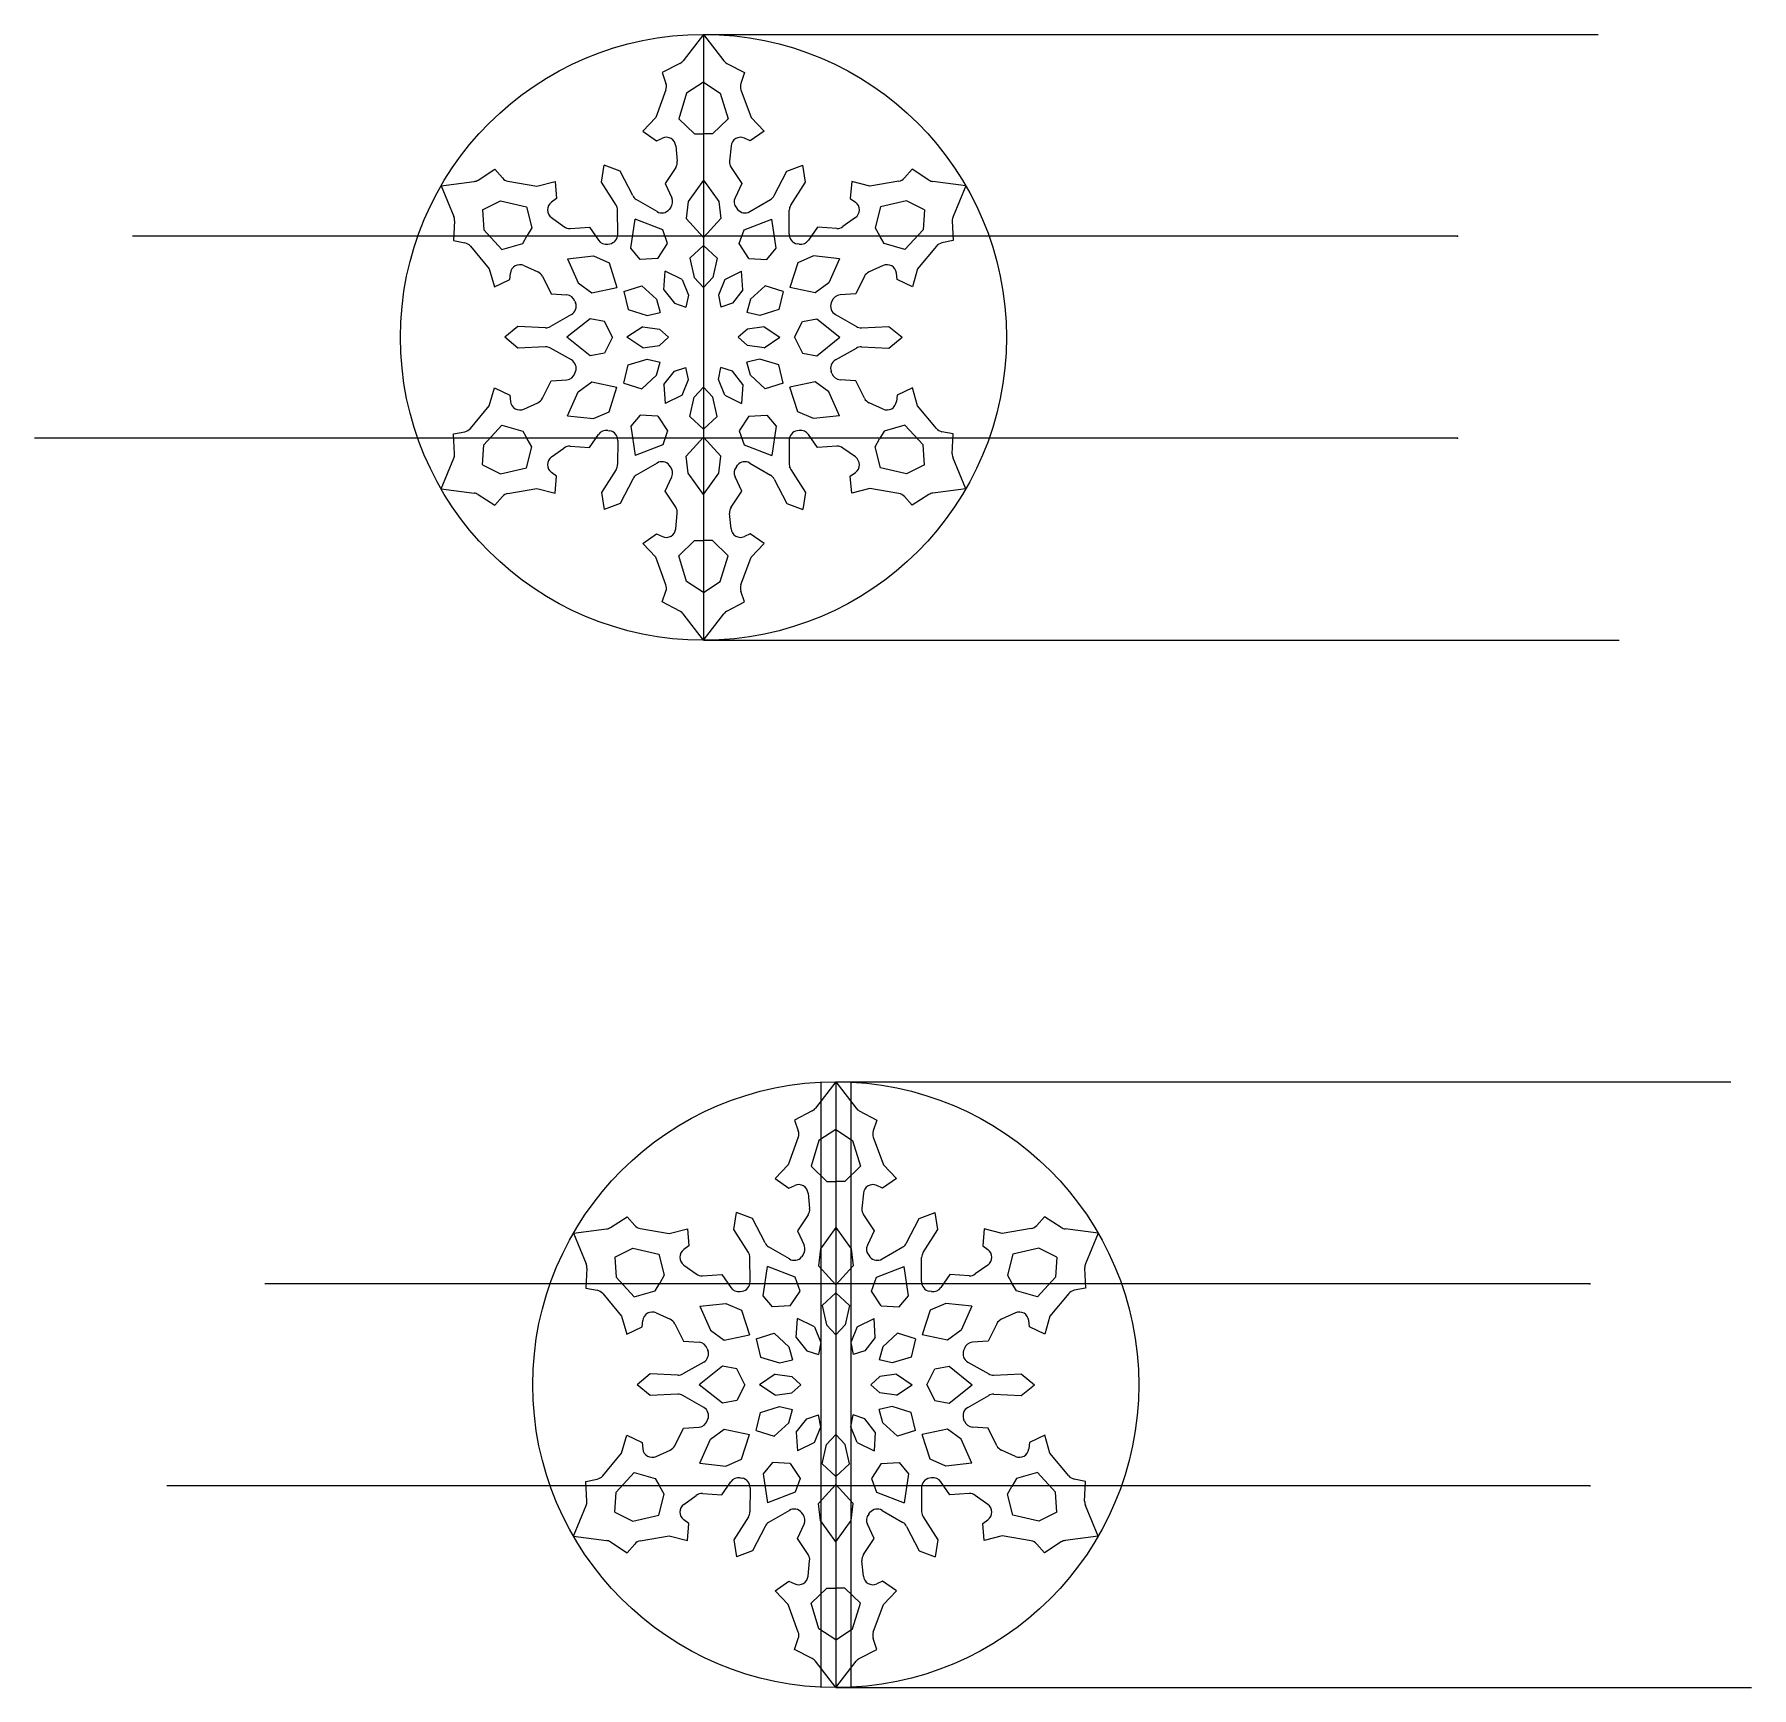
# Model space of a CAD drawing. Header units: inches. Extents: x 7.9 to 74.1, y -15.6 to 18.2.
# Drawn here: x 49.76 to 61.09, y 4.21 to 15.13 of the extents above; entities that cross this region are included whole.
import ezdxf

# ---------------------------------------------------------------- set-up
doc = ezdxf.new("R2010")
doc.units = ezdxf.units.IN
doc.header["$MEASUREMENT"] = 0

msp = doc.modelspace()

# ---------------------------------------------------------------- linework, layer by layer
for p, q in [((54.17485, 15.12893), (54.04106, 14.9542)), ((54.17485, 15.12893), (54.17485, 11.12893)), ((54.17485, 15.12893), (54.17485, 11.12893)), ((54.17485, 15.12893), (54.30863, 14.9542)), ((54.17485, 15.12893), (60.08234, 15.12893)), ((54.01995, 14.93653), (53.90294, 14.87609)), ((53.90294, 14.87609), (53.92751, 14.80398)), ((54.32974, 14.93653), (54.44675, 14.87609)), ((54.44675, 14.87609), (54.42218, 14.80398)), ((53.92703, 14.76198), (53.86027, 14.57988)), ((54.06368, 14.73988), (54.0123, 14.57146)), ((54.17485, 14.81314), (54.06368, 14.73988)), ((54.17485, 14.81314), (54.28601, 14.73988)), ((54.28601, 14.73988), (54.3374, 14.57146)), ((54.42267, 14.76198), (54.48943, 14.57988)), ((53.86027, 14.57988), (53.77399, 14.49066)), ((54.0123, 14.57146), (54.11588, 14.47131)), ((54.3374, 14.57146), (54.23382, 14.47131)), ((54.48943, 14.57988), (54.5757, 14.49066)), ((53.77399, 14.49066), (53.86562, 14.42707)), ((53.86562, 14.42707), (53.90432, 14.44409)), ((54.11588, 14.47131), (54.17485, 14.47131)), ((54.23382, 14.47131), (54.17485, 14.47131)), ((54.48408, 14.42707), (54.44537, 14.44409)), ((54.5757, 14.49066), (54.48408, 14.42707)), ((53.99239, 14.39259), (54.00231, 14.29163)), ((54.3573, 14.39259), (54.34739, 14.29163)), ((52.68686, 14.16687), (52.79771, 14.23799)), ((52.79771, 14.23799), (52.84788, 14.18066)), ((53.50094, 14.15398), (53.51894, 14.26499)), ((53.62407, 14.22507), (53.51894, 14.26499)), ((53.70773, 14.06432), (53.62407, 14.22507)), ((53.99213, 14.25068), (53.92122, 14.14363)), ((54.35756, 14.25068), (54.42847, 14.14363)), ((54.64196, 14.06432), (54.72562, 14.22507)), ((54.72562, 14.22507), (54.83075, 14.26499)), ((54.84875, 14.15398), (54.83075, 14.26499)), ((55.55198, 14.23799), (55.50182, 14.18066)), ((55.66283, 14.16687), (55.55198, 14.23799)), ((52.4428, 14.12893), (52.66101, 14.15743)), ((52.4428, 14.12893), (52.52722, 13.9257)), ((52.88449, 14.16007), (53.07557, 14.12684)), ((53.07557, 14.12684), (53.19598, 14.15694)), ((53.19598, 14.15694), (53.20524, 14.0458)), ((53.59833, 14.00116), (53.50094, 14.15398)), ((53.92122, 14.14363), (53.96572, 14.0505)), ((54.17485, 14.16556), (54.073, 14.02621)), ((54.17485, 14.16556), (54.27669, 14.02621)), ((54.42847, 14.14363), (54.38397, 14.0505)), ((54.75136, 14.00116), (54.84875, 14.15398)), ((55.15371, 14.15694), (55.14445, 14.0458)), ((55.27412, 14.12684), (55.15371, 14.15694)), ((55.4652, 14.16007), (55.27412, 14.12684)), ((55.9069, 14.12893), (55.68869, 14.15743)), ((55.9069, 14.12893), (55.82248, 13.9257)), ((52.71627, 13.97104), (52.8353, 14.03068)), ((52.71627, 13.97104), (52.72414, 13.83813)), ((52.8353, 14.03068), (53.00685, 13.99097)), ((53.00685, 13.99097), (53.04179, 13.85119)), ((53.20524, 14.0458), (53.17114, 14.02079)), ((53.60933, 13.80906), (53.6082, 13.96775)), ((53.86859, 13.95874), (53.73173, 14.03907)), ((53.95764, 13.98344), (53.94924, 13.97318)), ((54.073, 14.02621), (54.06028, 13.91385)), ((54.27669, 14.02621), (54.28941, 13.91385)), ((54.39205, 13.98344), (54.40045, 13.97318)), ((54.4811, 13.95874), (54.61796, 14.03907)), ((54.74036, 13.80906), (54.74149, 13.96775)), ((55.14445, 14.0458), (55.17855, 14.02079)), ((55.34284, 13.99097), (55.3079, 13.85119)), ((55.51439, 14.03068), (55.34284, 13.99097)), ((55.63342, 13.97104), (55.51439, 14.03068)), ((55.63342, 13.97104), (55.62556, 13.83813)), ((52.53197, 13.89859), (52.52581, 13.76703)), ((52.72414, 13.83813), (52.8443, 13.70942)), ((53.04179, 13.85119), (53.01231, 13.80012)), ((53.17171, 13.91877), (53.25419, 13.8597)), ((53.29474, 13.84804), (53.4229, 13.85593)), ((53.4229, 13.85593), (53.48131, 13.77082)), ((53.6952, 13.71641), (53.72424, 13.9094)), ((53.9059, 13.83805), (53.72424, 13.9094)), ((53.93858, 13.74737), (53.9059, 13.83805)), ((54.06028, 13.91385), (54.17485, 13.78794)), ((54.28941, 13.91385), (54.17485, 13.78794)), ((54.41111, 13.74737), (54.4438, 13.83805)), ((54.4438, 13.83805), (54.62545, 13.9094)), ((54.65449, 13.71641), (54.62545, 13.9094)), ((54.92679, 13.85593), (54.86839, 13.77082)), ((55.05495, 13.84804), (54.92679, 13.85593)), ((55.17798, 13.91877), (55.09551, 13.8597)), ((55.3079, 13.85119), (55.33738, 13.80012)), ((55.62556, 13.83813), (55.50539, 13.70942)), ((55.81772, 13.89859), (55.82388, 13.76703)), ((59.15239, 13.7956), (50.40499, 13.7956)), ((52.52581, 13.76703), (52.60054, 13.75226)), ((52.63667, 13.73083), (52.76099, 13.58197)), ((52.8443, 13.70942), (52.98283, 13.74905)), ((52.98283, 13.74905), (53.01231, 13.80012)), ((53.54342, 13.74429), (53.5565, 13.74643)), ((53.87444, 13.64924), (53.93858, 13.74737)), ((54.17485, 13.73601), (54.08427, 13.65114)), ((54.17485, 13.73601), (54.26542, 13.65114)), ((54.47525, 13.64924), (54.41111, 13.74737)), ((54.80627, 13.74429), (54.79319, 13.74643)), ((55.36687, 13.74905), (55.33738, 13.80012)), ((55.50539, 13.70942), (55.36687, 13.74905)), ((55.71302, 13.73083), (55.5887, 13.58197)), ((55.82388, 13.76703), (55.74915, 13.75226)), ((53.2771, 13.64724), (53.4487, 13.66577)), ((53.2771, 13.64724), (53.34686, 13.48937)), ((53.4487, 13.66577), (53.55237, 13.6206)), ((53.55237, 13.6206), (53.60413, 13.45843)), ((53.75739, 13.64276), (53.6952, 13.71641)), ((53.87444, 13.64924), (53.75739, 13.64276)), ((54.08427, 13.65114), (54.11276, 13.52321)), ((54.26542, 13.65114), (54.23693, 13.52321)), ((54.47525, 13.64924), (54.5923, 13.64276)), ((54.5923, 13.64276), (54.65449, 13.71641)), ((54.79732, 13.6206), (54.74556, 13.45843)), ((54.90099, 13.66577), (54.79732, 13.6206)), ((55.07259, 13.64724), (54.90099, 13.66577)), ((55.07259, 13.64724), (55.00283, 13.48937)), ((52.76099, 13.58197), (52.79513, 13.46265)), ((52.79513, 13.46265), (52.89601, 13.5102)), ((52.89601, 13.5102), (52.90062, 13.55223)), ((52.98926, 13.60275), (53.08165, 13.56086)), ((53.11202, 13.53157), (53.16927, 13.41664)), ((53.9142, 13.44131), (53.92255, 13.56592)), ((54.03464, 13.51084), (53.92255, 13.56592)), ((54.03464, 13.51084), (54.07599, 13.40676)), ((54.11276, 13.52321), (54.17485, 13.45869)), ((54.23693, 13.52321), (54.17485, 13.45869)), ((54.31505, 13.51084), (54.27371, 13.40676)), ((54.31505, 13.51084), (54.42714, 13.56592)), ((54.43549, 13.44131), (54.42714, 13.56592)), ((55.23767, 13.53157), (55.18042, 13.41664)), ((55.36044, 13.60275), (55.26805, 13.56086)), ((55.45368, 13.5102), (55.44907, 13.55223)), ((55.55457, 13.46265), (55.45368, 13.5102)), ((55.5887, 13.58197), (55.55457, 13.46265)), ((53.16927, 13.41664), (53.27218, 13.40861)), ((53.34686, 13.48937), (53.43781, 13.42217)), ((53.43781, 13.42217), (53.60413, 13.45843)), ((53.6491, 13.43247), (53.76789, 13.46847)), ((53.6491, 13.43247), (53.67731, 13.31159)), ((53.76789, 13.46847), (53.86444, 13.37984)), ((53.86444, 13.37984), (53.88926, 13.29381)), ((53.9142, 13.44131), (53.98367, 13.35346)), ((54.07599, 13.40676), (54.05968, 13.32841)), ((54.27371, 13.40676), (54.29002, 13.32841)), ((54.43549, 13.44131), (54.36603, 13.35346)), ((54.48526, 13.37984), (54.46043, 13.29381)), ((54.58181, 13.46847), (54.48526, 13.37984)), ((54.70059, 13.43247), (54.58181, 13.46847)), ((54.70059, 13.43247), (54.67238, 13.31159)), ((54.91189, 13.42217), (54.74556, 13.45843)), ((55.00283, 13.48937), (54.91189, 13.42217)), ((55.18042, 13.41664), (55.07751, 13.40861)), ((53.30308, 13.27861), (53.16508, 13.20025)), ((53.32621, 13.36808), (53.3309, 13.35568)), ((53.67731, 13.31159), (53.80235, 13.2723)), ((53.80235, 13.2723), (53.88926, 13.29381)), ((53.98367, 13.35346), (54.05968, 13.32841)), ((54.36603, 13.35346), (54.29002, 13.32841)), ((54.54734, 13.2723), (54.46043, 13.29381)), ((54.67238, 13.31159), (54.54734, 13.2723)), ((55.02348, 13.36808), (55.01879, 13.35568)), ((55.04661, 13.27861), (55.18461, 13.20025)), ((52.95017, 13.20002), (52.86304, 13.12893)), ((53.13122, 13.19209), (52.95017, 13.20002)), ((53.42625, 13.25057), (53.27363, 13.12893)), ((53.52113, 13.23354), (53.42625, 13.25057)), ((53.57404, 13.12893), (53.52113, 13.23354)), ((53.77399, 13.19846), (53.67025, 13.12893)), ((53.77399, 13.19846), (53.88481, 13.18223)), ((53.88481, 13.18223), (53.94451, 13.12893)), ((54.46489, 13.18223), (54.40519, 13.12893)), ((54.5757, 13.19846), (54.46489, 13.18223)), ((54.5757, 13.19846), (54.67944, 13.12893)), ((54.77565, 13.12893), (54.82857, 13.23354)), ((54.82857, 13.23354), (54.92344, 13.25057)), ((54.92344, 13.25057), (55.07606, 13.12893)), ((55.21848, 13.19209), (55.39952, 13.20002)), ((55.39952, 13.20002), (55.48665, 13.12893)), ((52.95017, 13.05784), (52.86304, 13.12893)), ((53.13122, 13.06577), (52.95017, 13.05784)), ((53.30308, 12.97925), (53.16508, 13.05761)), ((53.42625, 13.00729), (53.27363, 13.12893)), ((53.57404, 13.12893), (53.52113, 13.02432)), ((53.77399, 13.0594), (53.67025, 13.12893)), ((53.77399, 13.0594), (53.88481, 13.07563)), ((53.88481, 13.07563), (53.94451, 13.12893)), ((54.46489, 13.07563), (54.40519, 13.12893)), ((54.5757, 13.0594), (54.46489, 13.07563)), ((54.5757, 13.0594), (54.67944, 13.12893)), ((54.77565, 13.12893), (54.82857, 13.02432)), ((54.92344, 13.00729), (55.07606, 13.12893)), ((55.04661, 12.97925), (55.18461, 13.05761)), ((55.21848, 13.06577), (55.39952, 13.05784)), ((55.39952, 13.05784), (55.48665, 13.12893)), ((53.52113, 13.02432), (53.42625, 13.00729)), ((53.6491, 12.82539), (53.67731, 12.94626)), ((53.67731, 12.94626), (53.80235, 12.98556)), ((53.80235, 12.98556), (53.88926, 12.96405)), ((53.86444, 12.87802), (53.88926, 12.96405)), ((53.98367, 12.9044), (54.05968, 12.92945)), ((54.07599, 12.8511), (54.05968, 12.92945)), ((54.27371, 12.8511), (54.29002, 12.92945)), ((54.36603, 12.9044), (54.29002, 12.92945)), ((54.54734, 12.98556), (54.46043, 12.96405)), ((54.48526, 12.87802), (54.46043, 12.96405)), ((54.67238, 12.94626), (54.54734, 12.98556)), ((54.70059, 12.82539), (54.67238, 12.94626)), ((54.82857, 13.02432), (54.92344, 13.00729)), ((53.11202, 12.72629), (53.16927, 12.84122)), ((53.16927, 12.84122), (53.27218, 12.84925)), ((53.32621, 12.88978), (53.3309, 12.90218)), ((53.34686, 12.76849), (53.43781, 12.83569)), ((53.43781, 12.83569), (53.60413, 12.79943)), ((53.6491, 12.82539), (53.76789, 12.78938)), ((53.76789, 12.78938), (53.86444, 12.87802)), ((53.9142, 12.81655), (53.98367, 12.9044)), ((53.9142, 12.81655), (53.92255, 12.69194)), ((54.03464, 12.74701), (54.07599, 12.8511)), ((54.31505, 12.74701), (54.27371, 12.8511)), ((54.43549, 12.81655), (54.36603, 12.9044)), ((54.43549, 12.81655), (54.42714, 12.69194)), ((54.58181, 12.78938), (54.48526, 12.87802)), ((54.70059, 12.82539), (54.58181, 12.78938)), ((54.91189, 12.83569), (54.74556, 12.79943)), ((55.00283, 12.76849), (54.91189, 12.83569)), ((55.02348, 12.88978), (55.01879, 12.90218)), ((55.18042, 12.84122), (55.07751, 12.84925)), ((55.23767, 12.72629), (55.18042, 12.84122)), ((52.76099, 12.67589), (52.79513, 12.79521)), ((52.79513, 12.79521), (52.89601, 12.74766)), ((52.89601, 12.74766), (52.90062, 12.70563)), ((52.98926, 12.65511), (53.08165, 12.697)), ((53.2771, 12.61061), (53.34686, 12.76849)), ((53.55237, 12.63726), (53.60413, 12.79943)), ((54.03464, 12.74701), (53.92255, 12.69194)), ((54.08427, 12.60672), (54.11276, 12.73465)), ((54.11276, 12.73465), (54.17485, 12.79917)), ((54.23693, 12.73465), (54.17485, 12.79917)), ((54.26542, 12.60672), (54.23693, 12.73465)), ((54.31505, 12.74701), (54.42714, 12.69194)), ((54.79732, 12.63726), (54.74556, 12.79943)), ((55.07259, 12.61061), (55.00283, 12.76849)), ((55.36044, 12.65511), (55.26805, 12.697)), ((55.45368, 12.74766), (55.44907, 12.70563)), ((55.55457, 12.79521), (55.45368, 12.74766)), ((55.5887, 12.67589), (55.55457, 12.79521)), ((52.63667, 12.52702), (52.76099, 12.67589)), ((53.2771, 12.61061), (53.4487, 12.59209)), ((53.4487, 12.59209), (53.55237, 12.63726)), ((53.75739, 12.6151), (53.6952, 12.54145)), ((53.87444, 12.60862), (53.75739, 12.6151)), ((53.87444, 12.60862), (53.93858, 12.51049)), ((54.17485, 12.52185), (54.08427, 12.60672)), ((54.17485, 12.52185), (54.26542, 12.60672)), ((54.47525, 12.60862), (54.41111, 12.51049)), ((54.47525, 12.60862), (54.5923, 12.6151)), ((54.5923, 12.6151), (54.65449, 12.54145)), ((54.90099, 12.59209), (54.79732, 12.63726)), ((55.07259, 12.61061), (54.90099, 12.59209)), ((55.71302, 12.52702), (55.5887, 12.67589)), ((52.52581, 12.49083), (52.60054, 12.5056)), ((52.53197, 12.35927), (52.52581, 12.49083)), ((52.72414, 12.41972), (52.8443, 12.54843)), ((52.8443, 12.54843), (52.98283, 12.50881)), ((52.98283, 12.50881), (53.01231, 12.45774)), ((53.4229, 12.40193), (53.48131, 12.48704)), ((53.54342, 12.51357), (53.5565, 12.51143)), ((53.6952, 12.54145), (53.72424, 12.34845)), ((53.93858, 12.51049), (53.9059, 12.41981)), ((54.41111, 12.51049), (54.4438, 12.41981)), ((54.65449, 12.54145), (54.62545, 12.34845)), ((54.80627, 12.51357), (54.79319, 12.51143)), ((54.92679, 12.40193), (54.86839, 12.48704)), ((55.36687, 12.50881), (55.33738, 12.45774)), ((55.50539, 12.54843), (55.36687, 12.50881)), ((55.62556, 12.41972), (55.50539, 12.54843)), ((55.82388, 12.49083), (55.74915, 12.5056)), ((55.81772, 12.35927), (55.82388, 12.49083)), ((59.15239, 12.46226), (49.75796, 12.46226)), ((52.71627, 12.28682), (52.72414, 12.41972)), ((53.00685, 12.26689), (53.04179, 12.40667)), ((53.04179, 12.40667), (53.01231, 12.45774)), ((53.17171, 12.33909), (53.25419, 12.39815)), ((53.29474, 12.40982), (53.4229, 12.40193)), ((53.60933, 12.4488), (53.6082, 12.29011)), ((53.9059, 12.41981), (53.72424, 12.34845)), ((54.06028, 12.34401), (54.17485, 12.46992)), ((54.28941, 12.34401), (54.17485, 12.46992)), ((54.4438, 12.41981), (54.62545, 12.34845)), ((54.74036, 12.4488), (54.74149, 12.29011)), ((55.05495, 12.40982), (54.92679, 12.40193)), ((55.17798, 12.33909), (55.09551, 12.39815)), ((55.3079, 12.40667), (55.33738, 12.45774)), ((55.34284, 12.26689), (55.3079, 12.40667)), ((55.63342, 12.28682), (55.62556, 12.41972)), ((52.4428, 12.12893), (52.52722, 12.33216)), ((52.71627, 12.28682), (52.8353, 12.22718)), ((52.8353, 12.22718), (53.00685, 12.26689)), ((53.59833, 12.2567), (53.50094, 12.10388)), ((53.86859, 12.29912), (53.73173, 12.21879)), ((53.95764, 12.27441), (53.94924, 12.28468)), ((54.073, 12.23165), (54.06028, 12.34401)), ((54.27669, 12.23165), (54.28941, 12.34401)), ((54.39205, 12.27441), (54.40045, 12.28468)), ((54.4811, 12.29912), (54.61796, 12.21879)), ((54.75136, 12.2567), (54.84875, 12.10388)), ((55.51439, 12.22718), (55.34284, 12.26689)), ((55.63342, 12.28682), (55.51439, 12.22718)), ((55.9069, 12.12893), (55.82248, 12.33216)), ((52.88449, 12.09779), (53.07557, 12.13102)), ((53.07557, 12.13102), (53.19598, 12.10092)), ((53.20524, 12.21206), (53.17114, 12.23707)), ((53.19598, 12.10092), (53.20524, 12.21206)), ((53.70773, 12.19354), (53.62407, 12.03279)), ((53.92122, 12.11422), (53.96572, 12.20736)), ((54.17485, 12.0923), (54.073, 12.23165)), ((54.17485, 12.0923), (54.27669, 12.23165)), ((54.42847, 12.11422), (54.38397, 12.20736)), ((54.64196, 12.19354), (54.72562, 12.03279)), ((55.14445, 12.21206), (55.17855, 12.23707)), ((55.15371, 12.10092), (55.14445, 12.21206)), ((55.27412, 12.13102), (55.15371, 12.10092)), ((55.4652, 12.09779), (55.27412, 12.13102)), ((52.4428, 12.12893), (52.66101, 12.10043)), ((52.68686, 12.09098), (52.79771, 12.01987)), ((52.79771, 12.01987), (52.84788, 12.0772)), ((53.50094, 12.10388), (53.51894, 11.99287)), ((53.62407, 12.03279), (53.51894, 11.99287)), ((53.99213, 12.00718), (53.92122, 12.11422)), ((54.35756, 12.00718), (54.42847, 12.11422)), ((54.72562, 12.03279), (54.83075, 11.99287)), ((54.84875, 12.10388), (54.83075, 11.99287)), ((55.55198, 12.01987), (55.50182, 12.0772)), ((55.66283, 12.09098), (55.55198, 12.01987)), ((55.9069, 12.12893), (55.68869, 12.10043)), ((53.99239, 11.86527), (54.00231, 11.96623)), ((54.3573, 11.86527), (54.34739, 11.96623)), ((53.77399, 11.7672), (53.86562, 11.83079)), ((53.86562, 11.83079), (53.90432, 11.81376)), ((54.48408, 11.83079), (54.44537, 11.81376)), ((54.5757, 11.7672), (54.48408, 11.83079)), ((53.86027, 11.67797), (53.77399, 11.7672)), ((53.92703, 11.49588), (53.86027, 11.67797)), ((54.0123, 11.6864), (54.11588, 11.78655)), ((54.06368, 11.51798), (54.0123, 11.6864)), ((54.11588, 11.78655), (54.17485, 11.78655)), ((54.23382, 11.78655), (54.17485, 11.78655)), ((54.3374, 11.6864), (54.23382, 11.78655)), ((54.28601, 11.51798), (54.3374, 11.6864)), ((54.42267, 11.49588), (54.48943, 11.67797)), ((54.48943, 11.67797), (54.5757, 11.7672)), ((53.90294, 11.38177), (53.92751, 11.45388)), ((54.17485, 11.44472), (54.06368, 11.51798)), ((54.17485, 11.44472), (54.28601, 11.51798)), ((54.44675, 11.38177), (54.42218, 11.45388)), ((54.01995, 11.32133), (53.90294, 11.38177)), ((54.32974, 11.32133), (54.44675, 11.38177)), ((54.17485, 11.12893), (54.04106, 11.30365)), ((54.17485, 11.12893), (54.30863, 11.30365)), ((54.17485, 11.12893), (60.22077, 11.12893)), ((55.04857, 8.21489), (54.91478, 8.04017)), ((54.94957, 8.21489), (54.94957, 4.21489)), ((55.04857, 8.21489), (55.04857, 4.21489)), ((55.04857, 8.21489), (55.04857, 4.21489)), ((55.04857, 8.21489), (55.18235, 8.04017)), ((55.04857, 8.21489), (60.95606, 8.21489)), ((55.14757, 8.21489), (55.14757, 4.21489)), ((54.89367, 8.02249), (54.77666, 7.96205)), ((54.77666, 7.96205), (54.80123, 7.88994)), ((55.20346, 8.02249), (55.32047, 7.96205)), ((55.32047, 7.96205), (55.2959, 7.88994)), ((54.80074, 7.84794), (54.73398, 7.66585)), ((54.9374, 7.82584), (54.88602, 7.65743)), ((55.04857, 7.8991), (54.9374, 7.82584)), ((55.04857, 7.8991), (55.15973, 7.82584)), ((55.15973, 7.82584), (55.21111, 7.65743)), ((55.29639, 7.84794), (55.36315, 7.66585)), ((54.73398, 7.66585), (54.64771, 7.57662)), ((54.88602, 7.65743), (54.9896, 7.55727)), ((55.21111, 7.65743), (55.10753, 7.55727)), ((55.36315, 7.66585), (55.44942, 7.57662)), ((54.64771, 7.57662), (54.73934, 7.51303)), ((54.73934, 7.51303), (54.77804, 7.53006)), ((54.9896, 7.55727), (55.04857, 7.55727)), ((55.10753, 7.55727), (55.04857, 7.55727)), ((55.3578, 7.51303), (55.31909, 7.53006)), ((55.44942, 7.57662), (55.3578, 7.51303)), ((54.86611, 7.47855), (54.87603, 7.37759)), ((55.23102, 7.47855), (55.22111, 7.37759)), ((53.56058, 7.25284), (53.67143, 7.32395)), ((53.67143, 7.32395), (53.7216, 7.26662)), ((54.37466, 7.23995), (54.39266, 7.35095)), ((54.49779, 7.31104), (54.39266, 7.35095)), ((54.58145, 7.15028), (54.49779, 7.31104)), ((54.86585, 7.33664), (54.79494, 7.2296)), ((55.23128, 7.33664), (55.30219, 7.2296)), ((55.51568, 7.15028), (55.59934, 7.31104)), ((55.59934, 7.31104), (55.70447, 7.35095)), ((55.72247, 7.23995), (55.70447, 7.35095)), ((56.4257, 7.32395), (56.37553, 7.26662)), ((56.53655, 7.25284), (56.4257, 7.32395)), ((53.31651, 7.21489), (53.53472, 7.24339)), ((53.31651, 7.21489), (53.40094, 7.01166)), ((53.75821, 7.24603), (53.94929, 7.2128)), ((53.94929, 7.2128), (54.0697, 7.2429)), ((54.0697, 7.2429), (54.07896, 7.13176)), ((54.47205, 7.08712), (54.37466, 7.23995)), ((54.79494, 7.2296), (54.83944, 7.13646)), ((55.04857, 7.25152), (54.94672, 7.11217)), ((55.04857, 7.25152), (55.15041, 7.11217)), ((55.30219, 7.2296), (55.25769, 7.13646)), ((55.62508, 7.08712), (55.72247, 7.23995)), ((56.02743, 7.2429), (56.01817, 7.13176)), ((56.14784, 7.2128), (56.02743, 7.2429)), ((56.33892, 7.24603), (56.14784, 7.2128)), ((56.78062, 7.21489), (56.56241, 7.24339)), ((56.78062, 7.21489), (56.6962, 7.01166)), ((53.58999, 7.057), (53.70902, 7.11664)), ((53.58999, 7.057), (53.59786, 6.9241)), ((53.70902, 7.11664), (53.88057, 7.07693)), ((53.88057, 7.07693), (53.91551, 6.93715)), ((54.07896, 7.13176), (54.04486, 7.10676)), ((54.48305, 6.89502), (54.48192, 7.05371)), ((54.74231, 7.0447), (54.60545, 7.12503)), ((54.83136, 7.06941), (54.82296, 7.05914)), ((54.94672, 7.11217), (54.934, 6.99981)), ((55.15041, 7.11217), (55.16313, 6.99981)), ((55.26577, 7.06941), (55.27417, 7.05914)), ((55.35482, 7.0447), (55.49168, 7.12503)), ((55.61408, 6.89502), (55.61521, 7.05371)), ((56.01817, 7.13176), (56.05227, 7.10676)), ((56.21656, 7.07693), (56.18162, 6.93715)), ((56.38811, 7.11664), (56.21656, 7.07693)), ((56.50714, 7.057), (56.38811, 7.11664)), ((56.50714, 7.057), (56.49927, 6.9241)), ((53.40569, 6.98455), (53.39953, 6.853)), ((53.59786, 6.9241), (53.71802, 6.79539)), ((53.91551, 6.93715), (53.88603, 6.88608)), ((54.04543, 7.00473), (54.12791, 6.94567)), ((54.16846, 6.934), (54.29662, 6.94189)), ((54.29662, 6.94189), (54.35503, 6.85678)), ((54.56892, 6.80237), (54.59796, 6.99537)), ((54.77962, 6.92401), (54.59796, 6.99537)), ((54.8123, 6.83333), (54.77962, 6.92401)), ((54.934, 6.99981), (55.04857, 6.8739)), ((55.16313, 6.99981), (55.04857, 6.8739)), ((55.28483, 6.83333), (55.31752, 6.92401)), ((55.31752, 6.92401), (55.49917, 6.99537)), ((55.52821, 6.80237), (55.49917, 6.99537)), ((55.80051, 6.94189), (55.74211, 6.85678)), ((55.92867, 6.934), (55.80051, 6.94189)), ((56.0517, 7.00473), (55.96923, 6.94567)), ((56.18162, 6.93715), (56.2111, 6.88608)), ((56.49927, 6.9241), (56.37911, 6.79539)), ((56.69144, 6.98455), (56.6976, 6.853)), ((60.02611, 6.88156), (51.27871, 6.88156)), ((53.39953, 6.853), (53.47426, 6.83822)), ((53.51039, 6.8168), (53.63471, 6.66793)), ((53.71802, 6.79539), (53.85654, 6.83501)), ((53.85654, 6.83501), (53.88603, 6.88608)), ((54.41714, 6.83026), (54.43022, 6.8324)), ((54.63111, 6.72873), (54.56892, 6.80237)), ((54.74816, 6.7352), (54.8123, 6.83333)), ((55.04857, 6.82197), (54.95799, 6.7371)), ((55.04857, 6.82197), (55.13914, 6.7371)), ((55.34897, 6.7352), (55.28483, 6.83333)), ((55.46602, 6.72873), (55.52821, 6.80237)), ((55.67999, 6.83026), (55.66691, 6.8324)), ((56.24059, 6.83501), (56.2111, 6.88608)), ((56.37911, 6.79539), (56.24059, 6.83501)), ((56.58674, 6.8168), (56.46242, 6.66793)), ((56.6976, 6.853), (56.62287, 6.83822)), ((53.86298, 6.68871), (53.95537, 6.64682)), ((54.15082, 6.73321), (54.32242, 6.75173)), ((54.15082, 6.73321), (54.22058, 6.57533)), ((54.32242, 6.75173), (54.42609, 6.70656)), ((54.42609, 6.70656), (54.47785, 6.54439)), ((54.74816, 6.7352), (54.63111, 6.72873)), ((54.95799, 6.7371), (54.98648, 6.60917)), ((55.13914, 6.7371), (55.11065, 6.60917)), ((55.34897, 6.7352), (55.46602, 6.72873)), ((55.67104, 6.70656), (55.61928, 6.54439)), ((55.77471, 6.75173), (55.67104, 6.70656)), ((55.94631, 6.73321), (55.77471, 6.75173)), ((55.94631, 6.73321), (55.87655, 6.57533)), ((56.23415, 6.68871), (56.14176, 6.64682)), ((53.63471, 6.66793), (53.66885, 6.54861)), ((53.66885, 6.54861), (53.76973, 6.59616)), ((53.76973, 6.59616), (53.77434, 6.63819)), ((53.98574, 6.61753), (54.04299, 6.5026)), ((54.22058, 6.57533), (54.31153, 6.50813)), ((54.78792, 6.52727), (54.79627, 6.65188)), ((54.90836, 6.59681), (54.79627, 6.65188)), ((54.90836, 6.59681), (54.94971, 6.49272)), ((54.98648, 6.60917), (55.04857, 6.54466)), ((55.11065, 6.60917), (55.04857, 6.54466)), ((55.18877, 6.59681), (55.14743, 6.49272)), ((55.18877, 6.59681), (55.30086, 6.65188)), ((55.30921, 6.52727), (55.30086, 6.65188)), ((55.87655, 6.57533), (55.78561, 6.50813)), ((56.11139, 6.61753), (56.05414, 6.5026)), ((56.3274, 6.59616), (56.32279, 6.63819)), ((56.42829, 6.54861), (56.3274, 6.59616)), ((56.46242, 6.66793), (56.42829, 6.54861)), ((54.04299, 6.5026), (54.1459, 6.49457)), ((54.31153, 6.50813), (54.47785, 6.54439)), ((54.52282, 6.51843), (54.64161, 6.55444)), ((54.52282, 6.51843), (54.55103, 6.39756)), ((54.64161, 6.55444), (54.73816, 6.4658)), ((54.73816, 6.4658), (54.76298, 6.37977)), ((54.78792, 6.52727), (54.85739, 6.43942)), ((54.94971, 6.49272), (54.9334, 6.41437)), ((55.14743, 6.49272), (55.16373, 6.41437)), ((55.30921, 6.52727), (55.23975, 6.43942)), ((55.35897, 6.4658), (55.33415, 6.37977)), ((55.45553, 6.55444), (55.35897, 6.4658)), ((55.57431, 6.51843), (55.45553, 6.55444)), ((55.57431, 6.51843), (55.5461, 6.39756)), ((55.78561, 6.50813), (55.61928, 6.54439)), ((56.05414, 6.5026), (55.95123, 6.49457)), ((54.1768, 6.36457), (54.0388, 6.28621)), ((54.19993, 6.45404), (54.20462, 6.44164)), ((54.55103, 6.39756), (54.67607, 6.35826)), ((54.67607, 6.35826), (54.76298, 6.37977)), ((54.85739, 6.43942), (54.9334, 6.41437)), ((55.23975, 6.43942), (55.16373, 6.41437)), ((55.42106, 6.35826), (55.33415, 6.37977)), ((55.5461, 6.39756), (55.42106, 6.35826)), ((55.8972, 6.45404), (55.89251, 6.44164)), ((55.92033, 6.36457), (56.05833, 6.28621)), ((53.82389, 6.28598), (53.73676, 6.21489)), ((54.00494, 6.27805), (53.82389, 6.28598)), ((54.29997, 6.33653), (54.14735, 6.21489)), ((54.39485, 6.3195), (54.29997, 6.33653)), ((54.44776, 6.21489), (54.39485, 6.3195)), ((54.64771, 6.28442), (54.54397, 6.21489)), ((54.64771, 6.28442), (54.75853, 6.26819)), ((54.75853, 6.26819), (54.81823, 6.21489)), ((55.33861, 6.26819), (55.2789, 6.21489)), ((55.44942, 6.28442), (55.33861, 6.26819)), ((55.44942, 6.28442), (55.55316, 6.21489)), ((55.64937, 6.21489), (55.70229, 6.3195)), ((55.70229, 6.3195), (55.79716, 6.33653)), ((55.79716, 6.33653), (55.94978, 6.21489)), ((56.0922, 6.27805), (56.27324, 6.28598)), ((56.27324, 6.28598), (56.36037, 6.21489)), ((53.82389, 6.1438), (53.73676, 6.21489)), ((54.00494, 6.15173), (53.82389, 6.1438)), ((54.1768, 6.06521), (54.0388, 6.14357)), ((54.29997, 6.09325), (54.14735, 6.21489)), ((54.44776, 6.21489), (54.39485, 6.11028)), ((54.64771, 6.14536), (54.54397, 6.21489)), ((54.64771, 6.14536), (54.75853, 6.16159)), ((54.75853, 6.16159), (54.81823, 6.21489)), ((55.33861, 6.16159), (55.2789, 6.21489)), ((55.44942, 6.14536), (55.33861, 6.16159)), ((55.44942, 6.14536), (55.55316, 6.21489)), ((55.64937, 6.21489), (55.70229, 6.11028)), ((55.79716, 6.09325), (55.94978, 6.21489)), ((55.92033, 6.06521), (56.05833, 6.14357)), ((56.0922, 6.15173), (56.27324, 6.1438)), ((56.27324, 6.1438), (56.36037, 6.21489)), ((54.39485, 6.11028), (54.29997, 6.09325)), ((54.52282, 5.91135), (54.55103, 6.03223)), ((54.55103, 6.03223), (54.67607, 6.07152)), ((54.67607, 6.07152), (54.76298, 6.05001)), ((54.73816, 5.96398), (54.76298, 6.05001)), ((54.85739, 5.99036), (54.9334, 6.01541)), ((54.94971, 5.93706), (54.9334, 6.01541)), ((55.14743, 5.93706), (55.16373, 6.01541)), ((55.23975, 5.99036), (55.16373, 6.01541)), ((55.42106, 6.07152), (55.33415, 6.05001)), ((55.35897, 5.96398), (55.33415, 6.05001)), ((55.5461, 6.03223), (55.42106, 6.07152)), ((55.57431, 5.91135), (55.5461, 6.03223)), ((55.70229, 6.11028), (55.79716, 6.09325)), ((53.98574, 5.81225), (54.04299, 5.92718)), ((54.04299, 5.92718), (54.1459, 5.93521)), ((54.19993, 5.97574), (54.20462, 5.98814)), ((54.22058, 5.85445), (54.31153, 5.92165)), ((54.31153, 5.92165), (54.47785, 5.88539)), ((54.52282, 5.91135), (54.64161, 5.87535)), ((54.64161, 5.87535), (54.73816, 5.96398)), ((54.78792, 5.90251), (54.85739, 5.99036)), ((54.78792, 5.90251), (54.79627, 5.7779)), ((54.90836, 5.83298), (54.94971, 5.93706)), ((55.18877, 5.83298), (55.14743, 5.93706)), ((55.30921, 5.90251), (55.23975, 5.99036)), ((55.30921, 5.90251), (55.30086, 5.7779)), ((55.45553, 5.87535), (55.35897, 5.96398)), ((55.57431, 5.91135), (55.45553, 5.87535)), ((55.78561, 5.92165), (55.61928, 5.88539)), ((55.87655, 5.85445), (55.78561, 5.92165)), ((55.8972, 5.97574), (55.89251, 5.98814)), ((56.05414, 5.92718), (55.95123, 5.93521)), ((56.11139, 5.81225), (56.05414, 5.92718)), ((53.63471, 5.76185), (53.66885, 5.88117)), ((53.66885, 5.88117), (53.76973, 5.83362)), ((53.76973, 5.83362), (53.77434, 5.79159)), ((53.86298, 5.74107), (53.95537, 5.78296)), ((54.15082, 5.69658), (54.22058, 5.85445)), ((54.42609, 5.72322), (54.47785, 5.88539)), ((54.90836, 5.83298), (54.79627, 5.7779)), ((54.95799, 5.69268), (54.98648, 5.82061)), ((54.98648, 5.82061), (55.04857, 5.88513)), ((55.11065, 5.82061), (55.04857, 5.88513)), ((55.13914, 5.69268), (55.11065, 5.82061)), ((55.18877, 5.83298), (55.30086, 5.7779)), ((55.67104, 5.72322), (55.61928, 5.88539)), ((55.94631, 5.69658), (55.87655, 5.85445)), ((56.23415, 5.74107), (56.14176, 5.78296)), ((56.3274, 5.83362), (56.32279, 5.79159)), ((56.42829, 5.88117), (56.3274, 5.83362)), ((56.46242, 5.76185), (56.42829, 5.88117)), ((53.51039, 5.61299), (53.63471, 5.76185)), ((54.15082, 5.69658), (54.32242, 5.67805)), ((54.32242, 5.67805), (54.42609, 5.72322)), ((54.63111, 5.70106), (54.56892, 5.62741)), ((54.74816, 5.69458), (54.63111, 5.70106)), ((54.74816, 5.69458), (54.8123, 5.59645)), ((55.04857, 5.60781), (54.95799, 5.69268)), ((55.04857, 5.60781), (55.13914, 5.69268)), ((55.34897, 5.69458), (55.28483, 5.59645)), ((55.34897, 5.69458), (55.46602, 5.70106)), ((55.46602, 5.70106), (55.52821, 5.62741)), ((55.77471, 5.67805), (55.67104, 5.72322)), ((55.94631, 5.69658), (55.77471, 5.67805)), ((56.58674, 5.61299), (56.46242, 5.76185)), ((53.39953, 5.57679), (53.47426, 5.59156)), ((53.40569, 5.44523), (53.39953, 5.57679)), ((53.59786, 5.50569), (53.71802, 5.6344)), ((53.71802, 5.6344), (53.85654, 5.59477)), ((53.85654, 5.59477), (53.88603, 5.5437)), ((54.29662, 5.48789), (54.35503, 5.573)), ((54.41714, 5.59953), (54.43022, 5.59739)), ((54.56892, 5.62741), (54.59796, 5.43442)), ((54.8123, 5.59645), (54.77962, 5.50577)), ((54.934, 5.42997), (55.04857, 5.55589)), ((55.16313, 5.42997), (55.04857, 5.55589)), ((55.28483, 5.59645), (55.31752, 5.50577)), ((55.52821, 5.62741), (55.49917, 5.43442)), ((55.67999, 5.59953), (55.66691, 5.59739)), ((55.80051, 5.48789), (55.74211, 5.573)), ((56.24059, 5.59477), (56.2111, 5.5437)), ((56.37911, 5.6344), (56.24059, 5.59477)), ((56.49927, 5.50569), (56.37911, 5.6344)), ((56.6976, 5.57679), (56.62287, 5.59156)), ((56.69144, 5.44523), (56.6976, 5.57679)), ((60.02611, 5.54822), (50.63168, 5.54822)), ((53.58999, 5.37278), (53.59786, 5.50569)), ((53.88057, 5.35285), (53.91551, 5.49263)), ((53.91551, 5.49263), (53.88603, 5.5437)), ((54.04543, 5.42505), (54.12791, 5.48412)), ((54.16846, 5.49578), (54.29662, 5.48789)), ((54.48305, 5.53476), (54.48192, 5.37607)), ((54.77962, 5.50577), (54.59796, 5.43442)), ((55.31752, 5.50577), (55.49917, 5.43442)), ((55.61408, 5.53476), (55.61521, 5.37607)), ((55.92867, 5.49578), (55.80051, 5.48789)), ((56.0517, 5.42505), (55.96923, 5.48412)), ((56.18162, 5.49263), (56.2111, 5.5437)), ((56.21656, 5.35285), (56.18162, 5.49263)), ((56.50714, 5.37278), (56.49927, 5.50569)), ((53.31651, 5.21489), (53.40094, 5.41812)), ((53.58999, 5.37278), (53.70902, 5.31314)), ((53.70902, 5.31314), (53.88057, 5.35285)), ((54.47205, 5.34266), (54.37466, 5.18984)), ((54.74231, 5.38508), (54.60545, 5.30475)), ((54.83136, 5.36038), (54.82296, 5.37064)), ((54.94672, 5.31761), (54.934, 5.42997)), ((55.15041, 5.31761), (55.16313, 5.42997)), ((55.26577, 5.36038), (55.27417, 5.37064)), ((55.35482, 5.38508), (55.49168, 5.30475)), ((55.62508, 5.34266), (55.72247, 5.18984)), ((56.38811, 5.31314), (56.21656, 5.35285)), ((56.50714, 5.37278), (56.38811, 5.31314)), ((56.78062, 5.21489), (56.6962, 5.41812)), ((53.31651, 5.21489), (53.53472, 5.18639)), ((53.75821, 5.18375), (53.94929, 5.21698)), ((53.94929, 5.21698), (54.0697, 5.18688)), ((54.07896, 5.29802), (54.04486, 5.32303)), ((54.0697, 5.18688), (54.07896, 5.29802)), ((54.58145, 5.2795), (54.49779, 5.11875)), ((54.79494, 5.20019), (54.83944, 5.29332)), ((55.04857, 5.17826), (54.94672, 5.31761)), ((55.04857, 5.17826), (55.15041, 5.31761)), ((55.30219, 5.20019), (55.25769, 5.29332)), ((55.51568, 5.2795), (55.59934, 5.11875)), ((56.01817, 5.29802), (56.05227, 5.32303)), ((56.02743, 5.18688), (56.01817, 5.29802)), ((56.14784, 5.21698), (56.02743, 5.18688)), ((56.33892, 5.18375), (56.14784, 5.21698)), ((56.78062, 5.21489), (56.56241, 5.18639)), ((53.56058, 5.17695), (53.67143, 5.10583)), ((53.67143, 5.10583), (53.7216, 5.16317)), ((54.37466, 5.18984), (54.39266, 5.07884)), ((54.49779, 5.11875), (54.39266, 5.07884)), ((54.86585, 5.09314), (54.79494, 5.20019)), ((55.23128, 5.09314), (55.30219, 5.20019)), ((55.59934, 5.11875), (55.70447, 5.07884)), ((55.72247, 5.18984), (55.70447, 5.07884)), ((56.4257, 5.10583), (56.37553, 5.16317)), ((56.53655, 5.17695), (56.4257, 5.10583)), ((54.86611, 4.95123), (54.87603, 5.05219)), ((55.23102, 4.95123), (55.22111, 5.05219)), ((54.64771, 4.85316), (54.73934, 4.91675)), ((54.73934, 4.91675), (54.77804, 4.89973)), ((55.3578, 4.91675), (55.31909, 4.89973)), ((55.44942, 4.85316), (55.3578, 4.91675)), ((54.73398, 4.76394), (54.64771, 4.85316)), ((54.80074, 4.58184), (54.73398, 4.76394)), ((54.88602, 4.77236), (54.9896, 4.87251)), ((54.9374, 4.60394), (54.88602, 4.77236)), ((54.9896, 4.87251), (55.04857, 4.87251)), ((55.10753, 4.87251), (55.04857, 4.87251)), ((55.21111, 4.77236), (55.10753, 4.87251)), ((55.15973, 4.60394), (55.21111, 4.77236)), ((55.29639, 4.58184), (55.36315, 4.76394)), ((55.36315, 4.76394), (55.44942, 4.85316)), ((54.77666, 4.46773), (54.80123, 4.53984)), ((55.04857, 4.53068), (54.9374, 4.60394)), ((55.04857, 4.53068), (55.15973, 4.60394)), ((55.32047, 4.46773), (55.2959, 4.53984)), ((54.89367, 4.40729), (54.77666, 4.46773)), ((55.20346, 4.40729), (55.32047, 4.46773)), ((55.04857, 4.21489), (54.91478, 4.38962)), ((55.04857, 4.21489), (55.18235, 4.38962)), ((55.04857, 4.21489), (61.09449, 4.21489))]:
    msp.add_line(p, q)
for centre in [(54.17485, 13.12893), (55.04857, 6.21489)]:
    msp.add_circle(centre, 2)
for centre, start, end in [((53.99104, 14.99251), 297.319445, 322.558208), ((54.35866, 14.99251), 217.441792, 242.680555), ((53.86788, 14.78366), 339.865807, 18.814075), ((54.48182, 14.78366), 161.185925, 200.134193), ((53.92969, 14.38643), 5.610852, 113.746162), ((54.42, 14.38643), 66.253838, 174.389148), ((53.93961, 14.28547), 326.478547, 5.610852), ((54.41008, 14.28547), 174.389148, 213.521453), ((52.89529, 14.22214), 221.185925, 260.134193), ((55.4544, 14.22214), 279.865807, 318.814075), ((52.65285, 14.2199), 277.441792, 302.680555), ((53.76362, 14.0934), 207.492476, 239.590751), ((54.58608, 14.0934), 300.409249, 332.507524), ((55.69685, 14.2199), 237.319445, 262.558208), ((53.2084, 13.96999), 126.253838, 234.389148), ((53.5452, 13.9673), 0.409249, 32.507524), ((53.90048, 14.01307), 239.590751, 320.712068), ((53.90888, 14.02334), 320.712068, 25.539184), ((54.44081, 14.02334), 154.460816, 219.287932), ((54.44921, 14.01307), 219.287932, 300.409249), ((54.80449, 13.9673), 147.492476, 179.590751), ((55.14129, 13.96999), 305.610852, 53.746162), ((52.46904, 13.90153), 357.319445, 22.558208), ((53.29087, 13.91092), 234.389148, 273.521453), ((55.05882, 13.91092), 266.478547, 305.610852), ((55.88066, 13.90153), 157.441792, 182.680555), ((52.58832, 13.69045), 39.865807, 78.814075), ((53.53325, 13.80647), 214.460816, 279.287932), ((53.54634, 13.80861), 279.287932, 0.409249), ((54.80336, 13.80861), 179.590751, 260.712068), ((54.81644, 13.80647), 260.712068, 325.539184), ((55.76137, 13.69045), 101.185925, 140.134193), ((52.96324, 13.54537), 65.610852, 173.746162), ((55.38645, 13.54537), 6.253838, 114.389148), ((53.05563, 13.50348), 26.478547, 65.610852), ((55.29406, 13.50348), 114.389148, 153.521453), ((53.26728, 13.3458), 20.712068, 85.539184), ((55.08241, 13.3458), 94.460816, 159.287932), ((53.27197, 13.3334), 299.590751, 20.712068), ((55.07772, 13.3334), 159.287932, 240.409249), ((53.13397, 13.25503), 267.492476, 299.590751), ((55.21572, 13.25503), 240.409249, 272.507524), ((53.13397, 13.00283), 60.409249, 92.507524), ((55.21572, 13.00283), 87.492476, 119.590751), ((53.27197, 12.92446), 339.287932, 60.409249), ((55.07772, 12.92446), 119.590751, 200.712068), ((53.26728, 12.91206), 274.460816, 339.287932), ((55.08241, 12.91206), 200.712068, 265.539184), ((52.96324, 12.71249), 186.253838, 294.389148), ((53.05563, 12.75438), 294.389148, 333.521453), ((55.29406, 12.75438), 206.478547, 245.610852), ((55.38645, 12.71249), 245.610852, 353.746162), ((52.58832, 12.56741), 281.185925, 320.134193), ((53.53325, 12.45139), 80.712068, 145.539184), ((53.54634, 12.44925), 359.590751, 80.712068), ((54.80336, 12.44925), 99.287932, 180.409249), ((54.81644, 12.45139), 34.460816, 99.287932), ((55.76137, 12.56741), 219.865807, 258.814075), ((52.46904, 12.35632), 337.441792, 2.680555), ((53.29087, 12.34694), 86.478547, 125.610852), ((55.05882, 12.34694), 54.389148, 93.521453), ((55.88066, 12.35632), 177.319445, 202.558208), ((53.2084, 12.28787), 125.610852, 233.746162), ((53.5452, 12.29056), 327.492476, 359.590751), ((53.90048, 12.24478), 39.287932, 120.409249), ((53.90888, 12.23452), 334.460816, 39.287932), ((54.44081, 12.23452), 140.712068, 205.539184), ((54.44921, 12.24478), 59.590751, 140.712068), ((54.80449, 12.29056), 180.409249, 212.507524), ((55.14129, 12.28787), 306.253838, 54.389148), ((53.76362, 12.16446), 120.409249, 152.507524), ((54.58608, 12.16446), 27.492476, 59.590751), ((52.65285, 12.03796), 57.319445, 82.558208), ((52.89529, 12.03572), 99.865807, 138.814075), ((55.4544, 12.03572), 41.185925, 80.134193), ((55.69685, 12.03796), 97.441792, 122.680555), ((53.93961, 11.97239), 354.389148, 33.521453), ((54.41008, 11.97239), 146.478547, 185.610852), ((53.92969, 11.87143), 246.253838, 354.389148), ((54.42, 11.87143), 185.610852, 293.746162), ((53.86788, 11.47419), 341.185925, 20.134193), ((54.48182, 11.47419), 159.865807, 198.814075), ((53.99104, 11.26535), 37.441792, 62.680555), ((54.35866, 11.26535), 117.319445, 142.558208), ((54.86476, 8.07847), 297.319445, 322.558208), ((55.23237, 8.07847), 217.441792, 242.680555), ((54.74159, 7.86963), 339.865807, 18.814075), ((55.35554, 7.86963), 161.185925, 200.134193), ((54.80341, 7.47239), 5.610852, 113.746162), ((55.29372, 7.47239), 66.253838, 174.389148), ((54.81333, 7.37143), 326.478547, 5.610852), ((55.2838, 7.37143), 174.389148, 213.521453), ((53.76901, 7.3081), 221.185925, 260.134193), ((56.32812, 7.3081), 279.865807, 318.814075), ((53.52657, 7.30586), 277.441792, 302.680555), ((54.63734, 7.17936), 207.492476, 239.590751), ((55.4598, 7.17936), 300.409249, 332.507524), ((56.57057, 7.30586), 237.319445, 262.558208), ((54.08212, 7.05595), 126.253838, 234.389148), ((54.41892, 7.05326), 0.409249, 32.507524), ((54.7742, 7.09904), 239.590751, 320.712068), ((54.7826, 7.1093), 320.712068, 25.539184), ((55.31453, 7.1093), 154.460816, 219.287932), ((55.32293, 7.09904), 219.287932, 300.409249), ((55.67821, 7.05326), 147.492476, 179.590751), ((56.01501, 7.05595), 305.610852, 53.746162), ((53.34276, 6.9875), 357.319445, 22.558208), ((54.16459, 6.99688), 234.389148, 273.521453), ((55.93254, 6.99688), 266.478547, 305.610852), ((56.75437, 6.9875), 157.441792, 182.680555), ((53.46204, 6.77641), 39.865807, 78.814075), ((54.40697, 6.89243), 214.460816, 279.287932), ((54.42006, 6.89457), 279.287932, 0.409249), ((55.67708, 6.89457), 179.590751, 260.712068), ((55.69016, 6.89243), 260.712068, 325.539184), ((56.63509, 6.77641), 101.185925, 140.134193), ((53.83696, 6.63133), 65.610852, 173.746162), ((56.26017, 6.63133), 6.253838, 114.389148), ((53.92935, 6.58944), 26.478547, 65.610852), ((56.16778, 6.58944), 114.389148, 153.521453), ((54.141, 6.43176), 20.712068, 85.539184), ((55.95613, 6.43176), 94.460816, 159.287932), ((54.14569, 6.41936), 299.590751, 20.712068), ((55.95144, 6.41936), 159.287932, 240.409249), ((54.00769, 6.34099), 267.492476, 299.590751), ((56.08944, 6.34099), 240.409249, 272.507524), ((54.00769, 6.08879), 60.409249, 92.507524), ((56.08944, 6.08879), 87.492476, 119.590751), ((54.14569, 6.01042), 339.287932, 60.409249), ((55.95144, 6.01042), 119.590751, 200.712068), ((54.141, 5.99802), 274.460816, 339.287932), ((55.95613, 5.99802), 200.712068, 265.539184), ((53.83696, 5.79845), 186.253838, 294.389148), ((53.92935, 5.84034), 294.389148, 333.521453), ((56.16778, 5.84034), 206.478547, 245.610852), ((56.26017, 5.79845), 245.610852, 353.746162), ((53.46204, 5.65337), 281.185925, 320.134193), ((54.40697, 5.53735), 80.712068, 145.539184), ((54.42006, 5.53521), 359.590751, 80.712068), ((55.67708, 5.53521), 99.287932, 180.409249), ((55.69016, 5.53735), 34.460816, 99.287932), ((56.63509, 5.65337), 219.865807, 258.814075), ((53.34276, 5.44229), 337.441792, 2.680555), ((54.16459, 5.4329), 86.478547, 125.610852), ((55.93254, 5.4329), 54.389148, 93.521453), ((56.75437, 5.44229), 177.319445, 202.558208), ((54.08212, 5.37383), 125.610852, 233.746162), ((54.41892, 5.37652), 327.492476, 359.590751), ((54.7742, 5.33075), 39.287932, 120.409249), ((54.7826, 5.32048), 334.460816, 39.287932), ((55.31453, 5.32048), 140.712068, 205.539184), ((55.32293, 5.33075), 59.590751, 140.712068), ((55.67821, 5.37652), 180.409249, 212.507524), ((56.01501, 5.37383), 306.253838, 54.389148), ((54.63734, 5.25042), 120.409249, 152.507524), ((55.4598, 5.25042), 27.492476, 59.590751), ((53.52657, 5.12392), 57.319445, 82.558208), ((53.76901, 5.12168), 99.865807, 138.814075), ((56.32812, 5.12168), 41.185925, 80.134193), ((56.57057, 5.12392), 97.441792, 122.680555), ((54.81333, 5.05835), 354.389148, 33.521453), ((55.2838, 5.05835), 146.478547, 185.610852), ((54.80341, 4.95739), 246.253838, 354.389148), ((55.29372, 4.95739), 185.610852, 293.746162), ((54.74159, 4.56016), 341.185925, 20.134193), ((55.35554, 4.56016), 159.865807, 198.814075), ((54.86476, 4.35131), 37.441792, 62.680555), ((55.23237, 4.35131), 117.319445, 142.558208)]:
    msp.add_arc(centre, 0.063, start, end)
for p in [(59.15239, 13.7956), (59.15239, 12.46226), (60.02611, 6.88156), (60.02611, 5.54822)]:
    msp.add_point(p)

doc.saveas('drawing.dxf')
